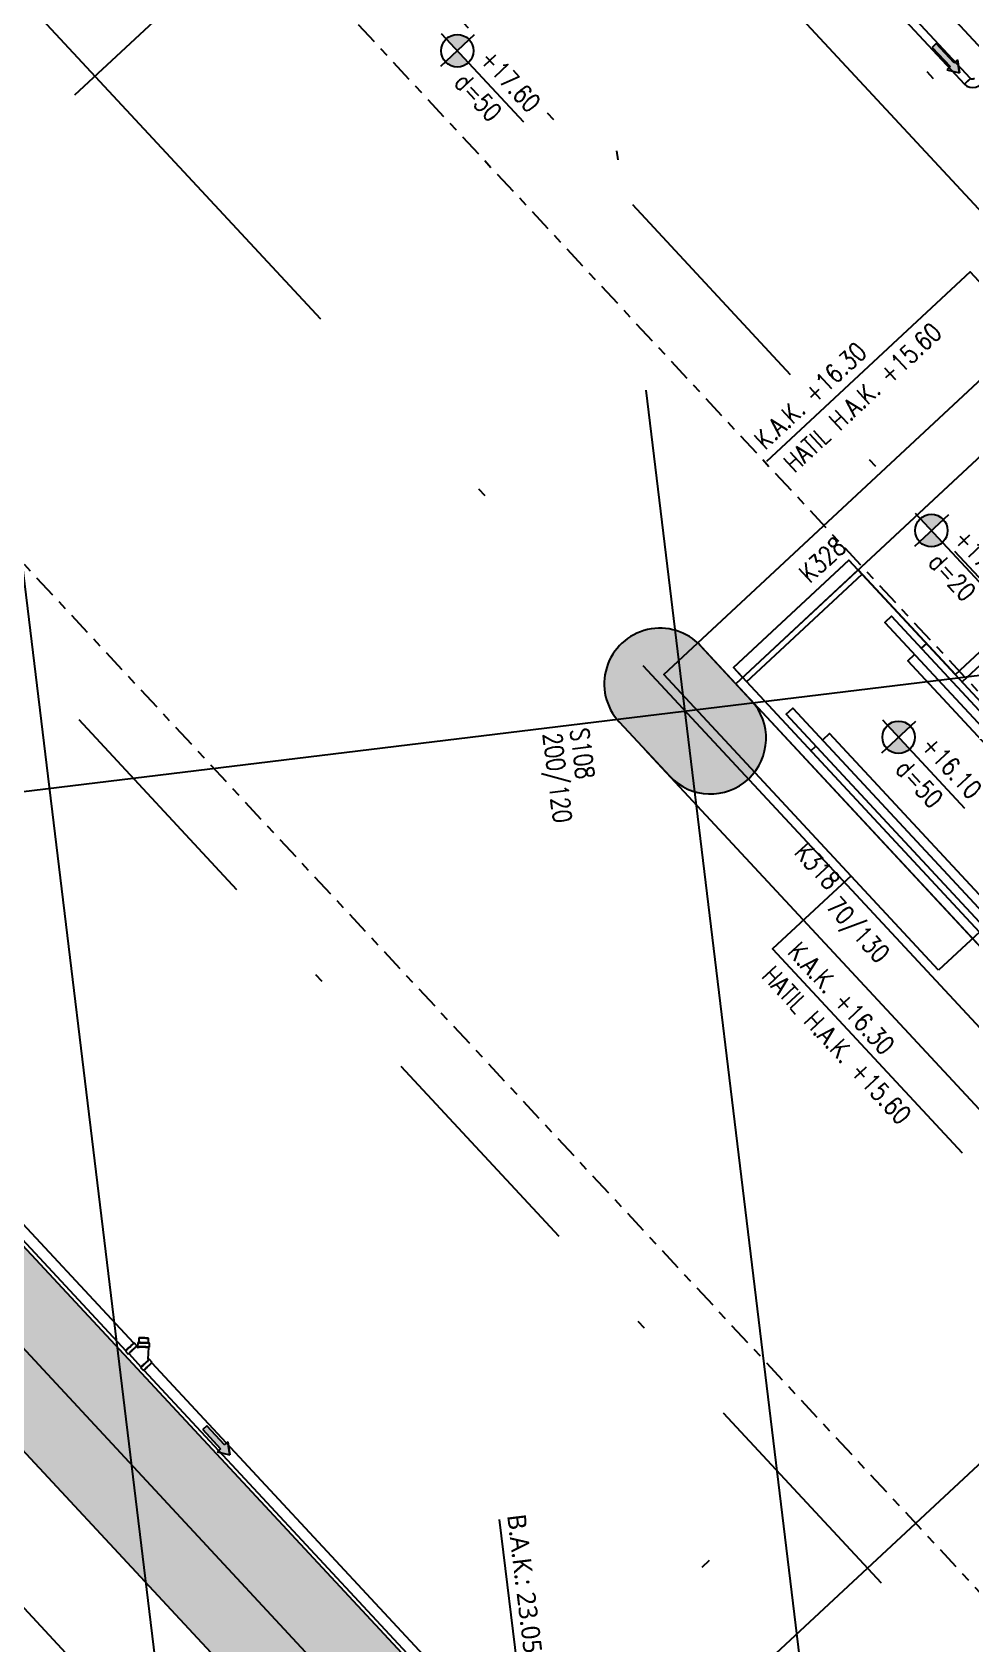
# Model space of a CAD drawing. Header units: millimetres. Extents: x 400382 to 401276, y 4543898 to 4544126.
# Drawn here: x 400468.57 to 400478.68, y 4544011.17 to 4544028.54 of the extents above; entities that cross this region are included whole.
import ezdxf
from ezdxf.enums import TextEntityAlignment as Align

# ---------------------------------------------------------------- set-up
doc = ezdxf.new("R2010")
doc.units = ezdxf.units.MM
for name, pattern in [('AKS', [3, 2.5, -0.25, 0, -0.25]), ('CENTER', [2, 1.25, -0.25, 0.25, -0.25]), ('CONTINU', [0]), ('DASHDOT2', [0.5, 0.25, -0.125, 0, -0.125]), ('HIDDEN', [0.375, 0.25, -0.125])]:
    doc.linetypes.add(name, pattern=pattern)
for name, color, linetype in [('aks prota', 2, 'AKS'), ('kiriş boyutu prota', 6, 'Continuous'), ('kiriş prota', 6, 'Continuous'), ('kolon prota', 1, 'Continuous'), ('kolon tarama prota', 252, 'Continuous'), ('lkolon prota', 4, 'Continuous'), ('merdiven prota', 2, 'Continuous'), ('not prota', 2, 'Continuous'), ('perde prota', 1, 'Continuous'), ('PRT-AL-TUNEL_EKSENI', 14, 'DASHDOT2'), ('skesit prota', 7, 'Continuous'), ('st-s_level (kot)', 6, 'Continuous'), ('st-s_levelmark (kot işareti)', 4, 'Continuous'), ('st_s_ölçü', 4, 'Continuous'), ('TARAMA', 8, 'Continuous'), ('temel prota', 6, 'Continuous'), ('tkolon prota', 6, 'Continuous'), ('tnot prota', 4, 'Continuous')]:
    doc.layers.add(name, color=color, linetype=linetype)
doc.styles.add('OLCU', font='romanstw.shx')
doc.styles.add('Segoe UI Light_1', font='', dxfattribs={"height": 200})
doc.styles.add('TKIRIS', font='romanstw.shx')
doc.styles.add('tkolon', font='romanstw.shx')
doc.styles.add('TNOT', font='romanstw.shx', dxfattribs={"width": 0.8, "height": 250})
doc.styles.get('Segoe UI Light_1').set_extended_font_data('Segoe UI Light')

# ---------------------------------------------------------------- blocks, each defined once
blk = doc.blocks.new('Flow Direction - Flow Direction _25mm_-1035271-_17_70 m  ARA KAT')
at = {"layer": 'TARAMA'}
blk.add_hatch(color=256, dxfattribs=at).paths.add_polyline_path([(0, 0), (-117, -78), (-117, -30), (-400, -30), (-400, 30), (-117, 30), (-117, 78)], flags=0)
for p, q in [((-117, 30), (-400, 30)), ((-400, 30), (-400, -30)), ((-117, 30), (-400, 30)), ((-400, 30), (-400, -30)), ((0, 0), (-117, 78)), ((-117, 78), (-117, 30)), ((-117, 78), (0, 0)), ((-117, 30), (-117, 78)), ((-117, -78), (0, 0)), ((-117, -78), (0, 0)), ((-400, -30), (-117, -30)), ((-117, -30), (-400, -30)), ((-117, -30), (-117, -78)), ((-117, -30), (-117, -78))]:
    blk.add_line(p, q, dxfattribs=at)
blk = doc.blocks.new('17.60 mekanik')
at = {"layer": 'kolon tarama prota'}
for p, q in [((141609.9, 62690.7), (141135.1, 62690.7)), ((141135.1, 62681.8), (141609.9, 62681.8)), ((141609.9, 62690.7), (141609.9, 62686.2)), ((141609.9, 62686.2), (141609.9, 62690.7)), ((141609.9, 62681.8), (141609.9, 62690.7)), ((141609.9, 62690.7), (141609.9, 62681.8)), ((141609.9, 62686.2), (141609.9, 62681.8)), ((141609.9, 62681.8), (141609.9, 62686.2)), ((142543.6, 61158.1), (142401.2, 61261.5)), ((142004.1, 61114), (142000.4, 61117.7)), ((142004.1, 61114), (142000.4, 61117.7)), ((141993.5, 61102.2), (141489.8, 61102.2)), ((141993, 61110.3), (141996.7, 61106.6)), ((141993, 61110.3), (141996.7, 61106.6)), ((141998, 61102.7), (141993.5, 61102.7)), ((141995.9, 61105.8), (141999, 61102.6)), ((142000.5, 61102), (141998, 61102)), ((141999.5, 61103.1), (142000.6, 61102)), ((142008, 61111.7), (142004.9, 61114.8)), ((142016.7, 61102), (142007.6, 61111.2)), ((142017.7, 61102), (142016.7, 61102)), ((142022.2, 61102.7), (142017.7, 61102.7)), ((142018.4, 61100.4), (142017.7, 61101)), ((142473.5, 61102.2), (142022.2, 61102.2)), ((141489.8, 61090.4), (141993.5, 61090.4)), ((141993.5, 61089.9), (141998, 61089.9)), ((141998, 61090.6), (142017.7, 61090.6)), ((142017.7, 61099.7), (142017.8, 61099.7)), ((142017.7, 61089.9), (142022.2, 61089.9)), ((142022.2, 61090.4), (142473.5, 61090.4))]:
    blk.add_line(p, q, dxfattribs=at)
at = {"layer": 'kolon tarama prota', "flags": 128}
for points in [[(141613, 62693.8), (141612.6, 62692.2), (141611.3, 62691), (141609.9, 62690.7)], [(141609.9, 62681.8), (141613.2, 62682.2), (141616.3, 62683.6), (141618.9, 62685.8), (141620.7, 62688.6), (141621.8, 62691.8), (141621.9, 62693.8)]]:
    blk.add_lwpolyline(points, dxfattribs=at)
at = {"layer": 'kolon tarama prota'}
for centre, major_axis, ratio, start_param, end_param in [((141996.7, 61114), (3.7, 3.7), 0.007064, 0.007064, 3.148657), ((141996.7, 61114), (3.7, 3.7), 0.007064, 0.007064, 3.148657), ((141996.7, 61114), (3.7, 3.7), 0.007064, 3.148657, 6.290249), ((141996.7, 61114), (3.7, 3.7), 0.007064, 3.148657, 6.290249), ((141993.5, 61096.3), (0, 6.38), 0.00999, 0, 3.141593), ((141993.5, 61096.3), (0, 6.38), 0.00999, 3.141593, 6.283185), ((141993.5, 61096.3), (0, 5.9), 0.00999, 0, 1.570796), ((141993.5, 61096.3), (0, 5.9), 0.00999, 4.712389, 6.283185), ((142000.4, 61110.3), (4.51, 4.51), 0.007064, 0.007064, 3.148657), ((142000.4, 61110.3), (4.51, 4.51), 0.007064, 3.148657, 6.290249), ((142000.4, 61110.3), (3.7, 3.7), 0.007064, 0.007064, 3.148657), ((142000.4, 61110.3), (3.7, 3.7), 0.007064, 0.007064, 3.148657), ((142000.4, 61110.3), (3.7, 3.7), 0.007064, 3.148657, 6.290249), ((142000.4, 61110.3), (3.7, 3.7), 0.007064, 3.148657, 6.290249), ((141998, 61096.3), (0, 6.38), 0.00999, 0, 3.141593), ((141998, 61096.3), (0, 5.72), 0.00999, 0, 3.141593), ((141998, 61096.3), (0, 6.38), 0.00999, 3.141593, 6.283185), ((141998, 61096.3), (0, 5.71), 0.00999, 3.141593, 6.283185), ((142003.5, 61107.1), (4.51, 4.51), 0.007064, 3.148657, 6.290249), ((142003.5, 61107.1), (4.51, 4.51), 0.007064, 0.007064, 3.148657), ((142003.5, 61107.1), (4.04, 4.04), 0.007064, 0.007064, 3.148657), ((142003.5, 61107.1), (4.04, 4.04), 0.007064, 3.148657, 6.290249), ((142017.7, 61096.3), (0, 6.38), 0.00999, 3.141593, 6.283185), ((142017.7, 61096.3), (0, 6.38), 0.00999, 0, 3.141593), ((142017.7, 61096.3), (0, 5.72), 0.00999, 0, 3.141593), ((142017.7, 61096.3), (0, 5.71), 0.00999, 3.141593, 6.283185), ((142014.3, 61096.3), (4.04, 4.04), 0.007064, 0.007064, 0.57926), ((142014.3, 61096.3), (4.04, 4.04), 0.007064, 5.718054, 6.290249), ((142022.2, 61096.3), (0, 6.38), 0.00999, 0, 3.141593), ((142022.2, 61096.3), (0, 5.9), 0.00999, 0, 1.570796), ((142022.2, 61096.3), (0, 6.38), 0.00999, 3.141593, 6.283185), ((142022.2, 61096.3), (0, 5.9), 0.00999, 4.712389, 6.283185), ((141993.5, 61096.3), (0, 5.9), 0.00999, 1.570796, 3.141593), ((141993.5, 61096.3), (0, 5.9), 0.00999, 3.141593, 4.712389), ((142022.2, 61096.3), (0, 5.9), 0.00999, 1.570796, 3.141593), ((142022.2, 61096.3), (0, 5.9), 0.00999, 3.141593, 4.712389)]:
    blk.add_ellipse(centre, major_axis=major_axis, ratio=ratio, start_param=start_param, end_param=end_param, dxfattribs=at)
at = {"layer": 'kolon tarama prota', "xscale": 0.1, "yscale": 0.1, "zscale": 0.1}
for p in [(141597.3, 62686.2), (142152.2, 61096.3)]:
    blk.add_blockref('Flow Direction - Flow Direction _25mm_-1035271-_17_70 m  ARA KAT', p, dxfattribs=at)
at = {"layer": 'kolon tarama prota', "insert": (142415, 61286.9), "char_height": 20, "width": 213.157, "attachment_point": 1, "rotation": 324, "line_spacing_factor": 1.142579, "style": 'Segoe UI Light_1'}
blk.add_mtext('B.A.K.: 23.05 m', dxfattribs=at)
blk = doc.blocks.new('YÜRÜYEN')
at = {"color": 253}
blk.add_lwpolyline([(565.7, 530), (565.7, 360)], dxfattribs=at)
at = {"layer": 'st_s_ölçü', "color": 252, "ltscale": 0.1}
blk.add_line((-846.3, 360), (-846.3, 530), dxfattribs=at)
for points in [[(565.7, 360), (-867.3, 360), (-867.3, 530), (565.7, 530)], [(565.7, 522.5), (-791.6, 522.5), (-791.6, 512.7), (565.7, 512.7)], [(-744.6, 530), (-744.6, 522.5)], [(565.7, 502.5), (-744.6, 502.5), (-744.6, 512.7)], [(565.7, 430), (-504.4, 387.5), (-504.4, 502.5), (565.7, 460)], [(565.7, 387.5), (-744.6, 387.5), (-744.6, 377.2)], [(565.7, 367.5), (-791.6, 367.5), (-791.6, 377.2), (565.7, 377.2)], [(-744.6, 360), (-744.6, 367.5)]]:
    blk.add_lwpolyline(points, dxfattribs=at)
blk = doc.blocks.new('PLAN_KOT')
at = {"layer": 'st-s_levelmark (kot işareti)'}
h = blk.add_hatch(color=256, dxfattribs=at)
h.paths.add_polyline_path([(0, 17.5, 0.414214), (-17.5, 0), (0, 0)])
h.paths.add_polyline_path([(17.5, 0), (0, 0), (0, -17.5, 0.414214)])
for p, q in [((0, 25), (0, -25)), ((105, 0), (-25, 0))]:
    blk.add_line(p, q, dxfattribs=at)
blk.add_circle((0, 0), 17.5, dxfattribs=at)
at = {"layer": 'st-s_level (kot)', "color": 6, "style": 'OLCU', "width": 0.8}
for tag, p in [('KOT', (22.7, 9.8)), ('DÖŞEME_KALINLIĞI', (22.7, -27.6))]:
    blk.add_attdef(tag, p, '', height=20, dxfattribs=at)

msp = doc.modelspace()

# ---------------------------------------------------------------- hatches: boundary and pattern name
at = {"layer": 'kolon tarama prota'}
h = msp.add_hatch(color=256, dxfattribs=at)
h.dxf.hatch_style = 1
h.paths.add_polyline_path([(400473.93047, 4544009.58874), (400440.75164, 4544045.26344), (400441.05928, 4544042.7301), (400472.15106, 4544009.29946), (400471.93138, 4544009.09515), (400472.61241, 4544008.36289)])
h = msp.add_hatch(color=256, dxfattribs=at)
h.dxf.hatch_style = 1
edge = h.paths.add_edge_path()
edge.add_arc((400475.33368, 4544021.51555), 0.6, 42.923994, 222.923994)
edge.add_line((400474.89433, 4544021.10694), (400475.43915, 4544020.52113))
edge.add_arc((400475.8785, 4544020.92975), 0.6, 222.923994, 402.923994)
edge.add_line((400476.31786, 4544021.33836), (400475.77304, 4544021.92417))

# ---------------------------------------------------------------- linework, layer by layer
at = {"layer": 'aks prota', "ltscale": 10}
for p, q in [((400517.51063, 4543985.85709), (400404.51506, 4544107.35273)), ((400512.67773, 4543981.36231), (400399.68216, 4544102.85794)), ((400478.19815, 4543999.86073), (400465.80236, 4544101.93564)), ((400470.20358, 4544008.45669), (400458.95268, 4544101.10383)), ((400505.42838, 4543974.62013), (400392.43281, 4544096.11577)), ((400470.47006, 4544005.38483), (400496.00253, 4544029.13095)), ((400460.08387, 4544019.33766), (400488.50922, 4544022.78958)), ((400453.74708, 4543991.50059), (400475.8696, 4544012.07537)), ((400491.77892, 4543986.50646), (400468.30465, 4544011.74658))]:
    msp.add_line(p, q, dxfattribs=at)
at = {"layer": 'kiriş prota'}
for points in [[(400486.39448, 4544020.19496), (400474.99268, 4544032.45661)], [(400485.5157, 4544019.37781), (400474.1139, 4544031.63946)], [(400476.34233, 4544021.31206), (400487.47283, 4544009.34426)], [(400475.16543, 4544020.81544), (400486.18559, 4544008.96647)]]:
    msp.add_lwpolyline(points, dxfattribs=at)
for points in [[(400479.69667, 4544025.63458), (400480.10528, 4544025.19523), (400476.15109, 4544021.51768), (400475.74247, 4544021.95703)], [(400480.10528, 4544025.19523), (400489.62229, 4544014.96231), (400485.66809, 4544011.28476), (400476.15109, 4544021.51768), (400477.46915, 4544022.74353), (400478.51828, 4544021.61549), (400479.83634, 4544022.84133), (400478.78722, 4544023.96938)]]:
    msp.add_lwpolyline(points, close=True, dxfattribs=at)
at = {"layer": 'kolon prota', "color": 1}
msp.add_lwpolyline([(400475.77304, 4544021.92417, 1), (400474.89433, 4544021.10694), (400475.43915, 4544020.52113, 1), (400476.31786, 4544021.33836)], format="xyb", close=True, dxfattribs=at)
at = {"layer": 'merdiven prota', "linetype": 'HIDDEN', "ltscale": 10}
for points in [[(400477.46906, 4544022.74363), (400477.37041, 4544022.8497), (400476.12531, 4544021.69211), (400476.22396, 4544021.58604)], [(400479.90989, 4544022.76225), (400478.59183, 4544021.5364)]]:
    msp.add_lwpolyline(points, dxfattribs=at)
at = {"layer": 'not prota', "ltscale": 0.1}
for points in [[(400479.31068, 4544025.2756), (400478.67853, 4544025.9553), (400476.48175, 4544023.91222)], [(400477.39484, 4544019.44618), (400476.54889, 4544018.65941), (400478.59198, 4544016.46264)]]:
    msp.add_lwpolyline(points, dxfattribs=at)
at = {"layer": 'perde prota'}
msp.add_lwpolyline([(400473.93047, 4544009.58874), (400440.75164, 4544045.26344), (400441.05928, 4544042.7301), (400472.15106, 4544009.29946), (400471.93138, 4544009.09515), (400472.61241, 4544008.36289)], dxfattribs=at)
at = {"layer": 'PRT-AL-TUNEL_EKSENI', "ltscale": 10}
for p, q in [((400402.09861, 4544105.10534), (400515.09418, 4543983.6097)), ((400396.13071, 4544099.55496), (400509.12628, 4543978.05932))]:
    msp.add_line(p, q, dxfattribs=at)
at = {"layer": 'skesit prota', "linetype": 'CENTER', "ltscale": 0.2}
for points in [[(400398.29358, 4544107.95855), (400511.87586, 4543985.83206)], [(400439.39952, 4544054.0728), (400492.18794, 4543997.31338)]]:
    msp.add_lwpolyline(points, dxfattribs=at)
at = {"layer": 'temel prota', "color": 5}
msp.add_line((400483.02461, 4544022.79047), (400478.33816, 4544018.4319), dxfattribs=at)
at = {"layer": 'temel prota', "linetype": 'HIDDEN', "ltscale": 10}
msp.add_lwpolyline([(400467.58562, 4544033.07688), (400470.85455, 4544029.56204), (400467.63261, 4544026.56552), (400464.36368, 4544030.08036)], close=True, dxfattribs=at)
at = {"layer": 'temel prota', "color": 5}
for points in [[(400478.33816, 4544018.4319), (400475.37635, 4544021.61652), (400480.06279, 4544025.97509), (400483.02461, 4544022.79047)], [(400478.70429, 4544018.77241), (400476.15109, 4544021.51768), (400480.10528, 4544025.19523), (400482.65848, 4544022.44996)]]:
    msp.add_lwpolyline(points, dxfattribs=at)

# ---------------------------------------------------------------- block references
at = {"xscale": 0.01, "yscale": 0.01, "zscale": 0.01, "rotation": 312.9239939588403}
msp.add_blockref('YÜRÜYEN', (400479.3959, 4544012.88948), dxfattribs=at)
at = {"layer": 'merdiven prota', "xscale": 0.01, "yscale": 0.01, "zscale": 0.01, "rotation": 312.9239939588403}
msp.add_blockref('17.60 mekanik', (399055.2216, 4544638.04734), dxfattribs=at)
at = {"layer": 'st-s_level (kot)', "linetype": 'CONTINU', "ltscale": 0.1, "xscale": 0.01, "yscale": 0.01, "zscale": 0.01, "rotation": 312.9239939588403}
for p, values in [((400473.15033, 4544028.33694), {'KOT': '+17.60', 'DÖŞEME_KALINLIĞI': 'd=50'}), ((400478.26001, 4544023.16769), {'KOT': '+17.60', 'DÖŞEME_KALINLIĞI': 'd=20'}), ((400477.90644, 4544020.9406), {'KOT': '+16.10', 'DÖŞEME_KALINLIĞI': 'd=50'})]:
    msp.add_blockref('PLAN_KOT', p, dxfattribs=at).add_auto_attribs(values)

# ---------------------------------------------------------------- texts
at = {"layer": 'kiriş boyutu prota', "ltscale": 0.05, "style": 'TKIRIS', "width": 0.8}
msp.add_text('70/130', height=0.2, rotation=312.506034, dxfattribs=at).set_placement((400477.75407, 4544018.55926), align=Align.MIDDLE_RIGHT)
at = {"layer": 'kiriş prota', "ltscale": 0.05, "style": 'TKIRIS', "width": 0.8}
for s, rotation, p in [('K328', 42.506034, (400476.87955, 4544022.6662)), ('K318', 312.506034, (400476.84396, 4544019.75689))]:
    msp.add_text(s, height=0.2, rotation=rotation, dxfattribs=at).set_placement(p, align=Align.MIDDLE_LEFT)
at = {"layer": 'lkolon prota', "style": 'tkolon', "width": 0.8}
msp.add_text('200/120', height=0.2, rotation=276.923994, dxfattribs=at).set_placement((400474.07164, 4544020.976))
at = {"layer": 'tkolon prota', "style": 'tkolon', "width": 0.8}
msp.add_text('S108', height=0.2, rotation=276.923994, dxfattribs=at).set_placement((400474.36773, 4544021.02448))
at = {"layer": 'tnot prota', "style": 'TNOT', "width": 0.8}
for s, rotation, p in [('HATIL H.A.K. +15.60', 42.923994, (400476.71443, 4544023.85549)), (' K.A.K. +16.30', 42.923994, (400476.31674, 4544024.02856)), ('K.A.K. +16.30', 312.923994, (400476.77115, 4544018.68621)), ('HATIL H.A.K. +15.60', 312.923994, (400476.49216, 4544018.42673))]:
    msp.add_text(s, height=0.2, rotation=rotation, dxfattribs=at).set_placement(p, align=Align.MIDDLE_LEFT)

doc.saveas('drawing.dxf')
